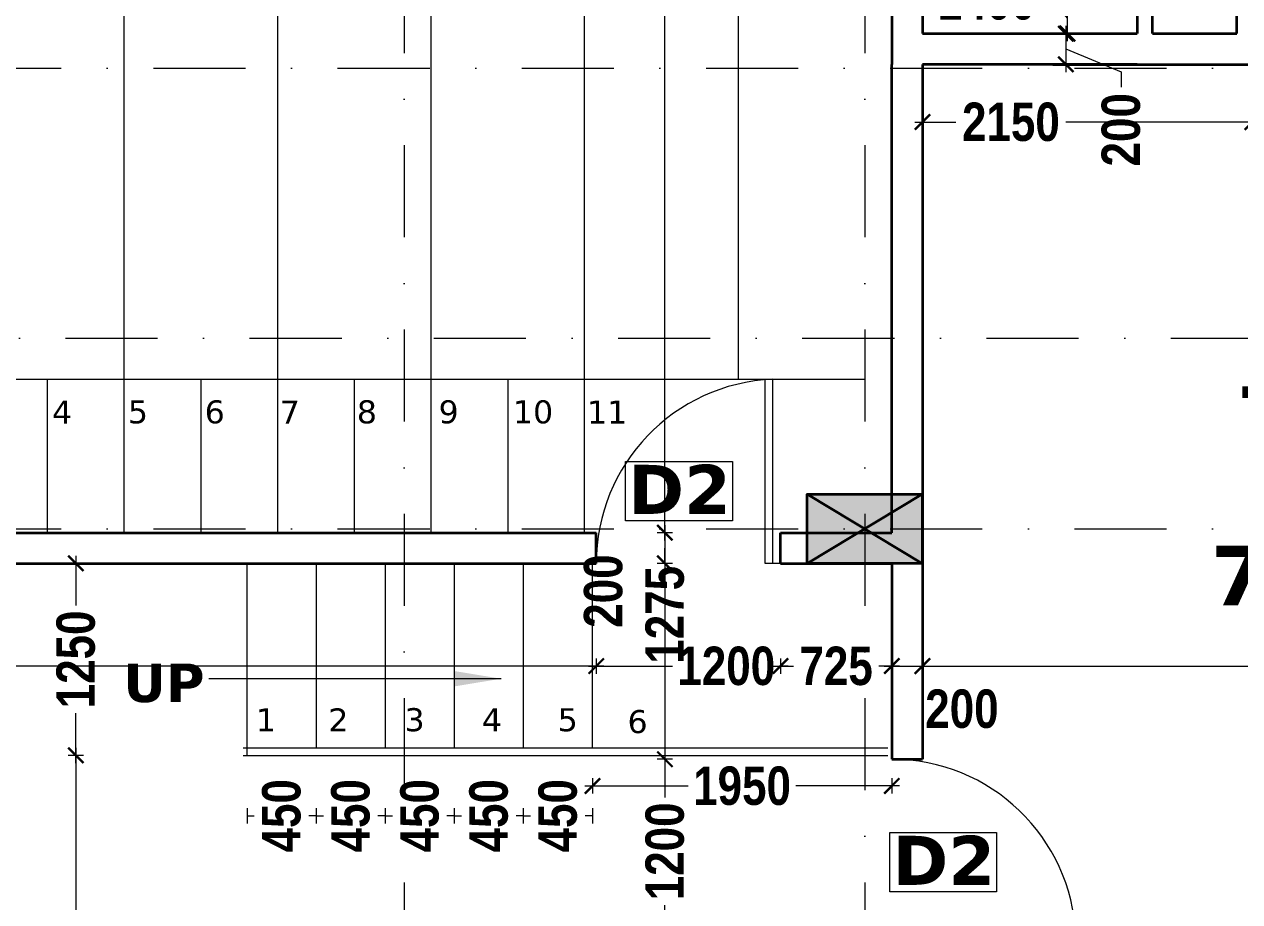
# Model space of a CAD drawing. Header units: millimetres. Extents: x -3092155 to 4513934, y -12317808 to 1850003.
# Drawn here: x -399810 to -391892, y -5699629 to -5693916 of the extents above; entities that cross this region are included whole.
import ezdxf

# ---------------------------------------------------------------- set-up
doc = ezdxf.new("R2010")
doc.units = ezdxf.units.MM
doc.header["$LTSCALE"] = 2
doc.header["$MEASUREMENT"] = 0
doc.header["$PDMODE"] = 34
doc.header["$PDSIZE"] = 500
doc.linetypes.add('DASHDOT', pattern=[1, 0.5, -0.25, 0, -0.25])
doc.layers.add('AEROW', color=7, linetype='Continuous', lineweight=15, true_color=0x0d0d0d)
for name, color, linetype, lineweight in [('coloumn', 10, 'Continuous', 35), ('D DIM', 250, 'Continuous', 9), ('D2', 10, 'Continuous', 5), ('DOOR', 27, 'Continuous', 5), ('DUCT', 37, 'Continuous', 35), ('GRID', 251, 'DASHDOT', 5), ('RAILING', 47, 'Continuous', 13), ('STAIR', 252, 'Continuous', 9), ('Step', 251, 'Continuous', 9), ('TEXT', 7, 'Continuous', 13), ('WAll', 250, 'Continuous', 35)]:
    doc.layers.add(name, color=color, linetype=linetype, lineweight=lineweight)
doc.styles.add('INNER DIM', font='ARIALNB.TTF', dxfattribs={"height": 250})
doc.styles.add('style2', font='verdana.ttf')
doc.dimstyles.new('external final', dxfattribs={"dimscale": 0, "dimtxt": 250, "dimasz": 100, "dimexe": 50, "dimexo": 50, "dimgap": 50, "dimtad": 0, "dimdec": 0, "dimzin": 0, "dimdsep": 46, "dimtxsty": 'INNER DIM', "dimblk": 'ARCHTICK', "dimcen": 100, "dimdle": 50, "dimclrd": 256, "dimclre": 256, "dimclrt": 256, "dimadec": 0, "dimazin": 0, "dimtfac": 1, "dimtdec": 0, "dimtix": 1, "dimtmove": 1, "dimatfit": 3, "dimfxl": 50, "dimfxlon": 1, "dimtolj": 1, "dimtzin": 0, "dimlwd": -1, "dimlwe": -1, "dimarcsym": 1})
doc.dimstyles.new('INNER DIM', dxfattribs={"dimscale": 0, "dimtxt": 250, "dimasz": 100, "dimexe": 50, "dimexo": 50, "dimgap": 50, "dimtad": 0, "dimdec": 0, "dimzin": 0, "dimdsep": 46, "dimtxsty": 'INNER DIM', "dimblk": 'ARCHTICK', "dimcen": 100, "dimdle": 50, "dimclrd": 256, "dimclre": 256, "dimclrt": 256, "dimadec": 0, "dimazin": 0, "dimtfac": 1, "dimtdec": 0, "dimtix": 1, "dimtmove": 2, "dimatfit": 3, "dimfxl": 50, "dimfxlon": 1, "dimtolj": 1, "dimtzin": 0, "dimlwd": -1, "dimlwe": -1, "dimarcsym": 1})

# ---------------------------------------------------------------- blocks, each defined once
blk = doc.blocks.new('A$C378B1DF0')
at = {"layer": 'DOOR', "ltscale": 0.1}
for p, q in [((1100, 0), (1100, 1195.8)), ((1150, 0), (1150, 1199)), ((1200, 0), (1100, 0))]:
    blk.add_line(p, q, dxfattribs=at)
blk.add_arc((1200, 0), 1200, 92.38802, 180, dxfattribs=at)
blk = doc.blocks.new('_ArchTick')
at = {"color": 0, "linetype": 'ByBlock', "const_width": 0.15}
blk.add_lwpolyline([(-0.5, -0.5), (0.5, 0.5)], dxfattribs=at)
blk = doc.blocks.new('*D694')
at = {"layer": 'D DIM', "ltscale": 100, "transparency": 16777216}
for p, q in [((-407329.3, -5698094.7), (-402114.3, -5698094.7)), ((-407279.3, -5698044.7), (-407279.3, -5698144.7)), ((-396034.3, -5698094.7), (-401249.3, -5698094.7)), ((-396084.3, -5698044.7), (-396084.3, -5698144.7))]:
    blk.add_line(p, q, dxfattribs=at)
at = {"layer": 'Defpoints', "color": 0, "lineweight": 50, "ltscale": 100, "transparency": 16777216}
for p in [(-407279.3, -5697426.2), (-396084.3, -5697426.2), (-396084.3, -5698094.7)]:
    blk.add_point(p, dxfattribs=at)
at = {"layer": 'D DIM', "ltscale": 100, "transparency": 16777216, "xscale": 100, "yscale": 100, "zscale": 100, "rotation": 180}
blk.add_blockref('_ArchTick', (-407279.3, -5698094.7), dxfattribs=at)
at = {"layer": 'D DIM', "ltscale": 100, "transparency": 16777216, "xscale": 100, "yscale": 100, "zscale": 100}
blk.add_blockref('_ArchTick', (-396084.3, -5698094.7), dxfattribs=at)
at = {"layer": 'D DIM', "ltscale": 100, "transparency": 16777216, "insert": (-401681.8, -5698094.7), "char_height": 250, "attachment_point": 5, "style": 'INNER DIM'}
blk.add_mtext('\\A1;11195', dxfattribs=at)
blk = doc.blocks.new('*D695')
at = {"layer": 'D DIM', "ltscale": 100, "transparency": 16777216}
for p, q in [((-396134.3, -5698094.7), (-395587.6, -5698094.7)), ((-396084.3, -5698044.7), (-396084.3, -5698144.7)), ((-394834.3, -5698094.7), (-394887.1, -5698094.7)), ((-394884.3, -5698044.7), (-394884.3, -5698144.7))]:
    blk.add_line(p, q, dxfattribs=at)
at = {"layer": 'Defpoints', "color": 0, "lineweight": 50, "ltscale": 100, "transparency": 16777216}
for p in [(-396084.3, -5697426.2), (-394884.3, -5697426.2), (-394884.3, -5698094.7)]:
    blk.add_point(p, dxfattribs=at)
at = {"layer": 'D DIM', "ltscale": 100, "transparency": 16777216, "xscale": 100, "yscale": 100, "zscale": 100, "rotation": 180}
blk.add_blockref('_ArchTick', (-396084.3, -5698094.7), dxfattribs=at)
at = {"layer": 'D DIM', "ltscale": 100, "transparency": 16777216, "xscale": 100, "yscale": 100, "zscale": 100}
blk.add_blockref('_ArchTick', (-394884.3, -5698094.7), dxfattribs=at)
at = {"layer": 'D DIM', "ltscale": 100, "transparency": 16777216, "insert": (-395237.3, -5698094.7), "char_height": 250, "attachment_point": 5, "style": 'INNER DIM'}
blk.add_mtext('\\A1;1200', dxfattribs=at)
blk = doc.blocks.new('*D696')
at = {"layer": 'D DIM', "ltscale": 100, "transparency": 16777216}
for p, q in [((-394934.3, -5698094.7), (-394800.1, -5698094.7)), ((-394884.3, -5698044.7), (-394884.3, -5698144.7)), ((-394108.9, -5698094.7), (-394243.1, -5698094.7)), ((-394158.9, -5698044.7), (-394158.9, -5698144.7))]:
    blk.add_line(p, q, dxfattribs=at)
at = {"layer": 'Defpoints', "color": 0, "lineweight": 50, "ltscale": 100, "transparency": 16777216}
for p in [(-394884.3, -5697426.2), (-394158.9, -5697426.2), (-394158.9, -5698094.7)]:
    blk.add_point(p, dxfattribs=at)
at = {"layer": 'D DIM', "ltscale": 100, "transparency": 16777216, "xscale": 100, "yscale": 100, "zscale": 100, "rotation": 180}
blk.add_blockref('_ArchTick', (-394884.3, -5698094.7), dxfattribs=at)
at = {"layer": 'D DIM', "ltscale": 100, "transparency": 16777216, "xscale": 100, "yscale": 100, "zscale": 100}
blk.add_blockref('_ArchTick', (-394158.9, -5698094.7), dxfattribs=at)
at = {"layer": 'D DIM', "ltscale": 100, "transparency": 16777216, "insert": (-394521.6, -5698094.7), "char_height": 250, "attachment_point": 5, "style": 'INNER DIM'}
blk.add_mtext('\\A1;725', dxfattribs=at)
blk = doc.blocks.new('*D226')
at = {"layer": 'D DIM', "ltscale": 100, "transparency": 16777216}
for p, q in [((-394208.9, -5698094.7), (-393909.3, -5698094.7)), ((-394158.9, -5698044.7), (-394158.9, -5698144.7)), ((-393959.3, -5698044.7), (-393959.3, -5698144.7))]:
    blk.add_line(p, q, dxfattribs=at)
at = {"layer": 'Defpoints', "color": 0, "lineweight": 50, "ltscale": 100, "transparency": 16777216}
for p in [(-394158.9, -5697426.2), (-393959.3, -5697426.2), (-393959.3, -5698094.7)]:
    blk.add_point(p, dxfattribs=at)
at = {"layer": 'D DIM', "ltscale": 100, "transparency": 16777216, "xscale": 100, "yscale": 100, "zscale": 100, "rotation": 180}
blk.add_blockref('_ArchTick', (-394158.9, -5698094.7), dxfattribs=at)
at = {"layer": 'D DIM', "ltscale": 100, "transparency": 16777216, "xscale": 100, "yscale": 100, "zscale": 100}
blk.add_blockref('_ArchTick', (-393959.3, -5698094.7), dxfattribs=at)
at = {"layer": 'D DIM', "ltscale": 100, "transparency": 16777216, "insert": (-393702, -5698373.9), "char_height": 250, "attachment_point": 5, "style": 'INNER DIM'}
blk.add_mtext('\\A1;200', dxfattribs=at)
blk = doc.blocks.new('*D697')
at = {"layer": 'D DIM', "ltscale": 100, "transparency": 16777216}
for p, q in [((-394009.3, -5698094.7), (-390665, -5698094.7)), ((-393959.3, -5698044.7), (-393959.3, -5698144.7)), ((-386609.7, -5698094.7), (-389954, -5698094.7)), ((-386659.7, -5698044.7), (-386659.7, -5698144.7))]:
    blk.add_line(p, q, dxfattribs=at)
at = {"layer": 'Defpoints', "color": 0, "lineweight": 50, "ltscale": 100, "transparency": 16777216}
for p in [(-393959.3, -5697426.2), (-386659.7, -5697901.2), (-386659.7, -5698094.7)]:
    blk.add_point(p, dxfattribs=at)
at = {"layer": 'D DIM', "ltscale": 100, "transparency": 16777216, "xscale": 100, "yscale": 100, "zscale": 100, "rotation": 180}
blk.add_blockref('_ArchTick', (-393959.3, -5698094.7), dxfattribs=at)
at = {"layer": 'D DIM', "ltscale": 100, "transparency": 16777216, "xscale": 100, "yscale": 100, "zscale": 100}
blk.add_blockref('_ArchTick', (-386659.7, -5698094.7), dxfattribs=at)
at = {"layer": 'D DIM', "ltscale": 100, "transparency": 16777216, "insert": (-390309.5, -5698094.7), "char_height": 250, "attachment_point": 5, "style": 'INNER DIM'}
blk.add_mtext('\\A1;7300', dxfattribs=at)
blk = doc.blocks.new('*D730')
at = {"layer": 'D DIM', "ltscale": 100, "transparency": 16777216}
for p, q in [((1048.8, 410.6), (-438739.1, 410.6)), ((-438689.1, 360.6), (-438689.1, 460.6)), ((998.8, 360.6), (998.8, 460.6))]:
    blk.add_line(p, q, dxfattribs=at)
at = {"layer": 'Defpoints', "color": 0, "lineweight": 50, "ltscale": 100, "transparency": 16777216}
for p in [(-438689.1, 410.6), (998.8, 0), (-438689.1, -5723126.2)]:
    blk.add_point(p, dxfattribs=at)
at = {"layer": 'D DIM', "ltscale": 100, "transparency": 16777216, "xscale": 100, "yscale": 100, "zscale": 100, "rotation": 180}
blk.add_blockref('_ArchTick', (-438689.1, 410.6), dxfattribs=at)
at = {"layer": 'D DIM', "ltscale": 100, "transparency": 16777216, "xscale": 100, "yscale": 100, "zscale": 100}
blk.add_blockref('_ArchTick', (998.8, 410.6), dxfattribs=at)
at = {"layer": 'D DIM', "ltscale": 100, "transparency": 16777216, "insert": (1326.5, 835.2), "char_height": 250, "attachment_point": 5, "style": 'INNER DIM'}
blk.add_mtext('\\A1;439688', dxfattribs=at)
blk = doc.blocks.new('*D796')
at = {"layer": 'D DIM', "ltscale": 100, "transparency": 16777216}
for p, q in [((-395636.9, -5685126.2), (-395636.9, -5690771.4)), ((-395586.9, -5685176.2), (-395686.9, -5685176.2)), ((-395636.9, -5697276.2), (-395636.9, -5691631.1)), ((-395586.9, -5697226.2), (-395686.9, -5697226.2))]:
    blk.add_line(p, q, dxfattribs=at)
at = {"layer": 'Defpoints', "color": 0, "lineweight": 50, "ltscale": 100, "transparency": 16777216}
for p in [(-395306.3, -5685176.2), (-395636.9, -5697226.2), (-394884.3, -5697226.2)]:
    blk.add_point(p, dxfattribs=at)
at = {"layer": 'D DIM', "ltscale": 100, "transparency": 16777216, "xscale": 100, "yscale": 100, "zscale": 100}
for p, rotation in [((-395636.9, -5685176.2), 90), ((-395636.9, -5697226.2), 270)]:
    blk.add_blockref('_ArchTick', p, dxfattribs=dict(at, rotation=rotation))
at = {"layer": 'D DIM', "ltscale": 100, "transparency": 16777216, "insert": (-395636.9, -5691201.2), "char_height": 250, "attachment_point": 5, "rotation": 90, "style": 'INNER DIM'}
blk.add_mtext('\\A1;12050', dxfattribs=at)
blk = doc.blocks.new('*D797')
at = {"layer": 'D DIM', "ltscale": 100, "transparency": 16777216}
for p, q in [((-395587.3, -5697226.2), (-395687.3, -5697226.2)), ((-395637.3, -5697176.2), (-395637.3, -5697476.2)), ((-395587.3, -5697426.2), (-395687.3, -5697426.2))]:
    blk.add_line(p, q, dxfattribs=at)
at = {"layer": 'Defpoints', "color": 0, "lineweight": 50, "ltscale": 100, "transparency": 16777216}
for p in [(-394884.3, -5697226.2), (-395637.3, -5697426.2), (-394883.9, -5697426.2)]:
    blk.add_point(p, dxfattribs=at)
at = {"layer": 'D DIM', "ltscale": 100, "transparency": 16777216, "xscale": 100, "yscale": 100, "zscale": 100}
for p, rotation in [((-395637.3, -5697226.2), 90), ((-395637.3, -5697426.2), 270)]:
    blk.add_blockref('_ArchTick', p, dxfattribs=dict(at, rotation=rotation))
at = {"layer": 'D DIM', "ltscale": 100, "transparency": 16777216, "insert": (-396037.8, -5697606.2), "char_height": 250, "attachment_point": 5, "rotation": 90, "style": 'INNER DIM'}
blk.add_mtext('\\A1;200', dxfattribs=at)
blk = doc.blocks.new('*D330')
at = {"layer": 'D DIM', "ltscale": 100, "transparency": 16777216}
for p, q in [((-395636.9, -5697426.2), (-395636.9, -5697326.2)), ((-395586.9, -5697426.2), (-395686.9, -5697426.2)), ((-395636.9, -5697426.2), (-395636.9, -5698701.2)), ((-395586.9, -5698701.2), (-395686.9, -5698701.2)), ((-395636.9, -5698701.2), (-395636.9, -5698801.2))]:
    blk.add_line(p, q, dxfattribs=at)
at = {"layer": 'Defpoints', "color": 0, "lineweight": 50, "ltscale": 100, "transparency": 16777216}
for p in [(-394883.9, -5697426.2), (-395636.9, -5698701.2), (-394158.9, -5698701.2)]:
    blk.add_point(p, dxfattribs=at)
at = {"layer": 'D DIM', "ltscale": 100, "transparency": 16777216, "xscale": 100, "yscale": 100, "zscale": 100}
for p, rotation in [((-395636.9, -5697426.2), 270), ((-395636.9, -5698701.2), 90)]:
    blk.add_blockref('_ArchTick', p, dxfattribs=dict(at, rotation=rotation))
at = {"layer": 'D DIM', "ltscale": 100, "transparency": 16777216, "insert": (-395636.9, -5697760.9), "char_height": 250, "attachment_point": 5, "rotation": 90, "style": 'INNER DIM'}
blk.add_mtext('\\A1;1275', dxfattribs=at)
blk = doc.blocks.new('*D331')
at = {"layer": 'D DIM', "ltscale": 100, "transparency": 16777216}
for p, q in [((-395636.9, -5698651.2), (-395636.9, -5698951)), ((-395586.9, -5698701.2), (-395686.9, -5698701.2)), ((-395636.9, -5699951.2), (-395636.9, -5699651.5)), ((-395586.9, -5699901.2), (-395686.9, -5699901.2))]:
    blk.add_line(p, q, dxfattribs=at)
at = {"layer": 'Defpoints', "color": 0, "lineweight": 50, "ltscale": 100, "transparency": 16777216}
for p in [(-394158.9, -5698701.2), (-395636.9, -5699901.2), (-394158.9, -5699901.2)]:
    blk.add_point(p, dxfattribs=at)
at = {"layer": 'D DIM', "ltscale": 100, "transparency": 16777216, "xscale": 100, "yscale": 100, "zscale": 100}
for p, rotation in [((-395636.9, -5698701.2), 90), ((-395636.9, -5699901.2), 270)]:
    blk.add_blockref('_ArchTick', p, dxfattribs=dict(at, rotation=rotation))
at = {"layer": 'D DIM', "ltscale": 100, "transparency": 16777216, "insert": (-395636.9, -5699301.2), "char_height": 250, "attachment_point": 5, "rotation": 90, "style": 'INNER DIM'}
blk.add_mtext('\\A1;1200', dxfattribs=at)
blk = doc.blocks.new('*D483')
at = {"layer": 'D DIM', "ltscale": 100, "transparency": 16777216}
for p, q in [((-399474.2, -5698626.2), (-399474.2, -5699845)), ((-399424.2, -5698676.2), (-399524.2, -5698676.2)), ((-399474.2, -5701776.2), (-399474.2, -5700557.4)), ((-399424.2, -5701726.2), (-399524.2, -5701726.2))]:
    blk.add_line(p, q, dxfattribs=at)
at = {"layer": 'Defpoints', "color": 0, "lineweight": 50, "ltscale": 100, "transparency": 16777216}
for p in [(-399474.2, -5698676.2), (-398359.3, -5698676.2), (-398359.3, -5701726.2)]:
    blk.add_point(p, dxfattribs=at)
at = {"layer": 'D DIM', "ltscale": 100, "transparency": 16777216, "xscale": 100, "yscale": 100, "zscale": 100}
for p, rotation in [((-399474.2, -5698676.2), 90), ((-399474.2, -5701726.2), 270)]:
    blk.add_blockref('_ArchTick', p, dxfattribs=dict(at, rotation=rotation))
at = {"layer": 'D DIM', "ltscale": 100, "transparency": 16777216, "insert": (-399474.2, -5700201.2), "char_height": 250, "attachment_point": 5, "rotation": 90, "style": 'INNER DIM'}
blk.add_mtext('\\A1;3050', dxfattribs=at)
blk = doc.blocks.new('*D484')
at = {"layer": 'D DIM', "ltscale": 100, "transparency": 16777216}
for p, q in [((-399474.2, -5697376.2), (-399474.2, -5697701)), ((-399424.2, -5697426.2), (-399524.2, -5697426.2)), ((-399474.2, -5698726.2), (-399474.2, -5698401.5)), ((-399424.2, -5698676.2), (-399524.2, -5698676.2))]:
    blk.add_line(p, q, dxfattribs=at)
at = {"layer": 'Defpoints', "color": 0, "lineweight": 50, "ltscale": 100, "transparency": 16777216}
for p in [(-399474.2, -5697426.2), (-398359.3, -5697426.2), (-398359.3, -5698676.2)]:
    blk.add_point(p, dxfattribs=at)
at = {"layer": 'D DIM', "ltscale": 100, "transparency": 16777216, "xscale": 100, "yscale": 100, "zscale": 100}
for p, rotation in [((-399474.2, -5697426.2), 90), ((-399474.2, -5698676.2), 270)]:
    blk.add_blockref('_ArchTick', p, dxfattribs=dict(at, rotation=rotation))
at = {"layer": 'D DIM', "ltscale": 100, "transparency": 16777216, "insert": (-399474.2, -5698051.2), "char_height": 250, "attachment_point": 5, "rotation": 90, "style": 'INNER DIM'}
blk.add_mtext('\\A1;1250', dxfattribs=at)
blk = doc.blocks.new('*D544')
at = {"layer": 'D DIM', "ltscale": 100, "transparency": 16777216}
for p, q in [((-396109.3, -5698825.4), (-396109.3, -5698925.4)), ((-394159.3, -5698825.4), (-394159.3, -5698925.4)), ((-396159.3, -5698875.4), (-395484.5, -5698875.4)), ((-394109.3, -5698875.4), (-394784.1, -5698875.4))]:
    blk.add_line(p, q, dxfattribs=at)
at = {"layer": 'Defpoints', "color": 0, "lineweight": 50, "ltscale": 100, "transparency": 16777216}
for p in [(-396109.3, -5698626.2), (-394159.3, -5698626.2), (-396109.3, -5698875.4)]:
    blk.add_point(p, dxfattribs=at)
at = {"layer": 'D DIM', "ltscale": 100, "transparency": 16777216, "xscale": 100, "yscale": 100, "zscale": 100, "rotation": 180}
blk.add_blockref('_ArchTick', (-396109.3, -5698875.4), dxfattribs=at)
at = {"layer": 'D DIM', "ltscale": 100, "transparency": 16777216, "xscale": 100, "yscale": 100, "zscale": 100}
blk.add_blockref('_ArchTick', (-394159.3, -5698875.4), dxfattribs=at)
at = {"layer": 'D DIM', "ltscale": 100, "transparency": 16777216, "insert": (-395134.3, -5698875.4), "char_height": 250, "attachment_point": 5, "style": 'INNER DIM'}
blk.add_mtext('\\A1;1950', dxfattribs=at)
blk = doc.blocks.new('*D545')
at = {"layer": 'D DIM', "ltscale": 100, "transparency": 16777216}
for p, q in [((-396559.3, -5699019.4), (-396559.3, -5699119.4)), ((-396109.3, -5699019.4), (-396109.3, -5699119.4)), ((-396559.3, -5699069.4), (-396511.9, -5699069.4)), ((-396109.3, -5699069.4), (-396156.7, -5699069.4))]:
    blk.add_line(p, q, dxfattribs=at)
at = {"layer": 'Defpoints', "color": 0, "lineweight": 50, "ltscale": 100, "transparency": 16777216}
for p in [(-396559.3, -5698626.2), (-396109.3, -5698626.2), (-396559.3, -5699069.4)]:
    blk.add_point(p, dxfattribs=at)
at = {"layer": 'D DIM', "ltscale": 100, "transparency": 16777216, "insert": (-396334.3, -5699069.4), "char_height": 250, "attachment_point": 5, "rotation": 90, "style": 'INNER DIM'}
blk.add_mtext('\\A1;450', dxfattribs=at)
blk = doc.blocks.new('*D546')
at = {"layer": 'D DIM', "ltscale": 100, "transparency": 16777216}
for p, q in [((-397009.3, -5699019.4), (-397009.3, -5699119.4)), ((-396559.3, -5699019.4), (-396559.3, -5699119.4)), ((-397009.3, -5699069.4), (-396961.9, -5699069.4)), ((-396559.3, -5699069.4), (-396606.7, -5699069.4))]:
    blk.add_line(p, q, dxfattribs=at)
at = {"layer": 'Defpoints', "color": 0, "lineweight": 50, "ltscale": 100, "transparency": 16777216}
for p in [(-397009.3, -5698626.2), (-396559.3, -5698626.2), (-397009.3, -5699069.4)]:
    blk.add_point(p, dxfattribs=at)
at = {"layer": 'D DIM', "ltscale": 100, "transparency": 16777216, "insert": (-396784.3, -5699069.4), "char_height": 250, "attachment_point": 5, "rotation": 90, "style": 'INNER DIM'}
blk.add_mtext('\\A1;450', dxfattribs=at)
blk = doc.blocks.new('*D547')
at = {"layer": 'D DIM', "ltscale": 100, "transparency": 16777216}
for p, q in [((-397459.3, -5699019.4), (-397459.3, -5699119.4)), ((-397009.3, -5699019.4), (-397009.3, -5699119.4)), ((-397459.3, -5699069.4), (-397411.9, -5699069.4)), ((-397009.3, -5699069.4), (-397056.7, -5699069.4))]:
    blk.add_line(p, q, dxfattribs=at)
at = {"layer": 'Defpoints', "color": 0, "lineweight": 50, "ltscale": 100, "transparency": 16777216}
for p in [(-397459.3, -5698626.2), (-397009.3, -5698626.2), (-397459.3, -5699069.4)]:
    blk.add_point(p, dxfattribs=at)
at = {"layer": 'D DIM', "ltscale": 100, "transparency": 16777216, "insert": (-397234.3, -5699069.4), "char_height": 250, "attachment_point": 5, "rotation": 90, "style": 'INNER DIM'}
blk.add_mtext('\\A1;450', dxfattribs=at)
blk = doc.blocks.new('*D548')
at = {"layer": 'D DIM', "ltscale": 100, "transparency": 16777216}
for p, q in [((-397909.3, -5699019.4), (-397909.3, -5699119.4)), ((-397459.3, -5699019.4), (-397459.3, -5699119.4)), ((-397909.3, -5699069.4), (-397861.9, -5699069.4)), ((-397459.3, -5699069.4), (-397506.7, -5699069.4))]:
    blk.add_line(p, q, dxfattribs=at)
at = {"layer": 'Defpoints', "color": 0, "lineweight": 50, "ltscale": 100, "transparency": 16777216}
for p in [(-397909.3, -5698626.2), (-397459.3, -5698626.2), (-397909.3, -5699069.4)]:
    blk.add_point(p, dxfattribs=at)
at = {"layer": 'D DIM', "ltscale": 100, "transparency": 16777216, "insert": (-397684.3, -5699069.4), "char_height": 250, "attachment_point": 5, "rotation": 90, "style": 'INNER DIM'}
blk.add_mtext('\\A1;450', dxfattribs=at)
blk = doc.blocks.new('*D549')
at = {"layer": 'D DIM', "ltscale": 100, "transparency": 16777216}
for p, q in [((-398359.3, -5699019.4), (-398359.3, -5699119.4)), ((-397909.3, -5699019.4), (-397909.3, -5699119.4)), ((-398359.3, -5699069.4), (-398311.9, -5699069.4)), ((-397909.3, -5699069.4), (-397956.7, -5699069.4))]:
    blk.add_line(p, q, dxfattribs=at)
at = {"layer": 'Defpoints', "color": 0, "lineweight": 50, "ltscale": 100, "transparency": 16777216}
for p in [(-398359.3, -5698626.2), (-397909.3, -5698626.2), (-398359.3, -5699069.4)]:
    blk.add_point(p, dxfattribs=at)
at = {"layer": 'D DIM', "ltscale": 100, "transparency": 16777216, "insert": (-398134.3, -5699069.4), "char_height": 250, "attachment_point": 5, "rotation": 90, "style": 'INNER DIM'}
blk.add_mtext('\\A1;450', dxfattribs=at)
blk = doc.blocks.new('*D583')
at = {"layer": 'D DIM', "ltscale": 100, "transparency": 16777216}
for p, q in [((-393302.5, -5693515.5), (-393302.5, -5693415.5)), ((-393015, -5693876.2), (-393302.5, -5693515.5)), ((-393015, -5694026.2), (-393015, -5693726.2)), ((-393065, -5693776.2), (-392965, -5693776.2)), ((-393065, -5693976.2), (-392965, -5693976.2))]:
    blk.add_line(p, q, dxfattribs=at)
at = {"layer": 'Defpoints', "color": 0, "lineweight": 50, "ltscale": 100, "transparency": 16777216}
for p in [(-393491.3, -5693776.2), (-393015, -5693776.2), (-393491.3, -5693976.2)]:
    blk.add_point(p, dxfattribs=at)
at = {"layer": 'D DIM', "ltscale": 100, "transparency": 16777216, "xscale": 100, "yscale": 100, "zscale": 100}
for p, rotation in [((-393015, -5693776.2), 90), ((-393015, -5693976.2), 270)]:
    blk.add_blockref('_ArchTick', p, dxfattribs=dict(at, rotation=rotation))
at = {"layer": 'D DIM', "ltscale": 100, "transparency": 16777216, "insert": (-393302.5, -5693137.2), "char_height": 250, "attachment_point": 5, "rotation": 90, "style": 'INNER DIM'}
blk.add_mtext('\\A1;200', dxfattribs=at)
blk = doc.blocks.new('*D584')
at = {"layer": 'D DIM', "ltscale": 100, "transparency": 16777216}
for p, q in [((-393075.2, -5693976.2), (-392975.2, -5693976.2)), ((-393025.2, -5693926.2), (-393025.2, -5694226.2)), ((-393025.2, -5694076.2), (-392665.4, -5694223.9)), ((-393075.2, -5694176.2), (-392975.2, -5694176.2)), ((-392665.4, -5694223.9), (-392665.4, -5694323.9))]:
    blk.add_line(p, q, dxfattribs=at)
at = {"layer": 'Defpoints', "color": 0, "lineweight": 50, "ltscale": 100, "transparency": 16777216}
for p in [(-393491.3, -5693976.2), (-393491.3, -5694176.2), (-393025.2, -5694176.2)]:
    blk.add_point(p, dxfattribs=at)
at = {"layer": 'D DIM', "ltscale": 100, "transparency": 16777216, "xscale": 100, "yscale": 100, "zscale": 100}
for p, rotation in [((-393025.2, -5693976.2), 90), ((-393025.2, -5694176.2), 270)]:
    blk.add_blockref('_ArchTick', p, dxfattribs=dict(at, rotation=rotation))
at = {"layer": 'D DIM', "ltscale": 100, "transparency": 16777216, "insert": (-392665.4, -5694602.3), "char_height": 250, "attachment_point": 5, "rotation": 90, "style": 'INNER DIM'}
blk.add_mtext('\\A1;200', dxfattribs=at)
blk = doc.blocks.new('*D585')
at = {"layer": 'D DIM', "ltscale": 100, "transparency": 16777216}
for p, q in [((-393959.3, -5693761.4), (-393959.3, -5693711.4)), ((-392559.8, -5693761.4), (-392559.8, -5693711.4)), ((-394009.3, -5693761.4), (-393891.6, -5693761.4)), ((-392509.8, -5693761.4), (-393191.2, -5693761.4))]:
    blk.add_line(p, q, dxfattribs=at)
at = {"layer": 'Defpoints', "color": 0, "lineweight": 50, "ltscale": 100, "transparency": 16777216}
for p in [(-393959.3, -5693776.2), (-392559.8, -5693761.4), (-392559.8, -5693776.2)]:
    blk.add_point(p, dxfattribs=at)
at = {"layer": 'D DIM', "ltscale": 100, "transparency": 16777216, "xscale": 100, "yscale": 100, "zscale": 100, "rotation": 180}
blk.add_blockref('_ArchTick', (-393959.3, -5693761.4), dxfattribs=at)
at = {"layer": 'D DIM', "ltscale": 100, "transparency": 16777216, "xscale": 100, "yscale": 100, "zscale": 100}
blk.add_blockref('_ArchTick', (-392559.8, -5693761.4), dxfattribs=at)
at = {"layer": 'D DIM', "ltscale": 100, "transparency": 16777216, "insert": (-393541.4, -5693761.4), "char_height": 250, "attachment_point": 5, "style": 'INNER DIM'}
blk.add_mtext('\\A1;1400', dxfattribs=at)
blk = doc.blocks.new('*D589')
at = {"layer": 'D DIM', "ltscale": 100, "transparency": 16777216}
for p, q in [((-393959.3, -5694501.9), (-393959.3, -5694601.9)), ((-391809.8, -5694501.9), (-391809.8, -5694601.9)), ((-394009.3, -5694551.9), (-393740.9, -5694551.9)), ((-391759.8, -5694551.9), (-393024.9, -5694551.9))]:
    blk.add_line(p, q, dxfattribs=at)
at = {"layer": 'Defpoints', "color": 0, "lineweight": 50, "ltscale": 100, "transparency": 16777216}
for p in [(-393959.3, -5694176.2), (-391809.8, -5694176.2), (-393959.3, -5694551.9)]:
    blk.add_point(p, dxfattribs=at)
at = {"layer": 'D DIM', "ltscale": 100, "transparency": 16777216, "xscale": 100, "yscale": 100, "zscale": 100, "rotation": 180}
blk.add_blockref('_ArchTick', (-393959.3, -5694551.9), dxfattribs=at)
at = {"layer": 'D DIM', "ltscale": 100, "transparency": 16777216, "xscale": 100, "yscale": 100, "zscale": 100}
blk.add_blockref('_ArchTick', (-391809.8, -5694551.9), dxfattribs=at)
at = {"layer": 'D DIM', "ltscale": 100, "transparency": 16777216, "insert": (-393382.9, -5694551.9), "char_height": 250, "attachment_point": 5, "style": 'INNER DIM'}
blk.add_mtext('\\A1;2150', dxfattribs=at)
blk = doc.blocks.new('*D590')
at = {"layer": 'D DIM', "ltscale": 100, "transparency": 16777216}
for p, q in [((-391600.4, -5693026.2), (-391600.4, -5693248.8)), ((-391650.4, -5693076.2), (-391550.4, -5693076.2)), ((-391600.4, -5694026.2), (-391600.4, -5693803.6)), ((-391650.4, -5693976.2), (-391550.4, -5693976.2))]:
    blk.add_line(p, q, dxfattribs=at)
at = {"layer": 'Defpoints', "color": 0, "lineweight": 50, "ltscale": 100, "transparency": 16777216}
for p in [(-391895.3, -5693076.2), (-391600.4, -5693076.2), (-391809.8, -5693976.2)]:
    blk.add_point(p, dxfattribs=at)
at = {"layer": 'D DIM', "ltscale": 100, "transparency": 16777216, "xscale": 100, "yscale": 100, "zscale": 100}
for p, rotation in [((-391600.4, -5693076.2), 90), ((-391600.4, -5693976.2), 270)]:
    blk.add_blockref('_ArchTick', p, dxfattribs=dict(at, rotation=rotation))
at = {"layer": 'D DIM', "ltscale": 100, "transparency": 16777216, "insert": (-391600.4, -5693526.2), "char_height": 250, "attachment_point": 5, "rotation": 90, "style": 'INNER DIM'}
blk.add_mtext('\\A1;900', dxfattribs=at)
blk = doc.blocks.new('F.F')
at = {"layer": 'coloumn', "ltscale": 100}
blk.add_hatch(color=256, dxfattribs=at).paths.add_polyline_path([(-166580.3, -5850756.2), (-166580.3, -5850306.2), (-167330.3, -5850306.2), (-167330.3, -5850756.2)])
for p, q in [((-167330.3, -5850756.2), (-167330.3, -5850306.2)), ((-167330.3, -5850306.2), (-166580.3, -5850306.2)), ((-166580.3, -5850306.2), (-166580.3, -5850756.2)), ((-166580.3, -5850756.2), (-167330.3, -5850756.2))]:
    blk.add_line(p, q, dxfattribs=at)
blk.add_lwpolyline([(-166580.3, -5850756.2), (-167330.3, -5850306.2), (-166580.3, -5850306.2), (-167330.3, -5850756.2)], dxfattribs=at)
blk = doc.blocks.new('GHYJHJH')
at = {"layer": 'Step', "ltscale": 100}
for p, q in [((-209274.8, -5663017.1), (-209274.8, -5650967.1)), ((-207274.8, -5663017.1), (-207274.8, -5650967.1)), ((-206274.8, -5663017.1), (-206274.8, -5650967.1)), ((-209774.8, -5662016.3), (-209774.8, -5663017.1)), ((-208774.8, -5662016.3), (-208774.8, -5663017.1)), ((-208274.8, -5662016.3), (-208274.8, -5663017.1)), ((-207774.8, -5662016.3), (-207774.8, -5663017.1)), ((-206774.8, -5662016.3), (-206774.8, -5663017.1))]:
    blk.add_line(p, q, dxfattribs=at)
at = {"layer": 'Step', "ltscale": 15000}
for p, q in [((-205274.8, -5650992.1), (-205274.8, -5662016.3)), ((-208274.8, -5651967.1), (-208274.8, -5662016.3)), ((-211274.8, -5662016.3), (-204449.8, -5662016.3))]:
    blk.add_line(p, q, dxfattribs=at)

msp = doc.modelspace()

# ---------------------------------------------------------------- linework, layer by layer
at = {"layer": 'D2', "ltscale": 0.1}
for points in [[(-395893, -5696761.8), (-395197.3, -5696761.8), (-395197.3, -5697149.9), (-395893, -5697149.9)], [(-394171.7, -5699177.4), (-393476, -5699177.4), (-393476, -5699565.5), (-394171.7, -5699565.5)]]:
    msp.add_lwpolyline(points, close=True, dxfattribs=at)
at = {"layer": 'DUCT', "ltscale": 100}
for p, q in [((-392560.2, -5693076.2), (-392560.2, -5693976.2)), ((-392460.2, -5693976.2), (-392460.2, -5693176.2)), ((-391910.2, -5693976.2), (-391910.2, -5693176.2)), ((-394159.7, -5693776.2), (-394159.7, -5694176.2)), ((-393959.7, -5693976.2), (-392560.2, -5693976.2)), ((-392460.2, -5693976.2), (-391910.2, -5693976.2)), ((-392460.2, -5693976.2), (-391910.2, -5693976.2)), ((-392560.2, -5694176.2), (-393959.7, -5694176.2)), ((-393110.2, -5694176.2), (-391810.2, -5694176.2))]:
    msp.add_line(p, q, dxfattribs=at)
at = {"layer": 'GRID', "color": 5, "ltscale": 600}
for p, q in [((-397335.1, -5657499.4), (-397335.1, -5742293.2)), ((-394334.7, -5657499.4), (-394334.7, -5742293.2))]:
    msp.add_line(p, q, dxfattribs=at)
at = {"layer": 'GRID', "color": 6, "ltscale": 600}
for p, q in [((-460174.6, -5694201.2), (-367335.1, -5694201.2)), ((-461947.5, -5695958.6), (-365562.7, -5695958.6)), ((-460174.6, -5697201.2), (-367335.1, -5697201.2))]:
    msp.add_line(p, q, dxfattribs=at)
at = {"layer": 'RAILING', "ltscale": 100}
for p, q in [((-398359.3, -5698676.2), (-398359.3, -5697426.2)), ((-398383.8, -5698626.2), (-394183.8, -5698626.2)), ((-398383.8, -5698676.2), (-394183.8, -5698676.2))]:
    msp.add_line(p, q, dxfattribs=at)
at = {"layer": 'STAIR', "ltscale": 100}
for p, q in [((-397909.3, -5697426.2), (-397909.3, -5698626.2)), ((-397459.3, -5697426.2), (-397459.3, -5698626.2)), ((-397009.3, -5697426.2), (-397009.3, -5698626.2)), ((-396559.3, -5697426.2), (-396559.3, -5698626.2)), ((-396109.3, -5698626.2), (-396109.3, -5697426.2))]:
    msp.add_line(p, q, dxfattribs=at)
at = {"layer": 'WAll', "ltscale": 100}
for p, q in [((-393959.7, -5693776.2), (-393959.7, -5693976.2)), ((-394159.3, -5697226.2), (-394159.7, -5694176.2)), ((-393959.3, -5694176.2), (-393959.3, -5698701.2)), ((-407079.3, -5697226.2), (-396084.3, -5697226.2)), ((-396084.3, -5697426.2), (-396084.3, -5697226.2)), ((-394884.3, -5697226.2), (-394159.3, -5697226.2)), ((-394884.3, -5697426.2), (-394884.3, -5697226.2)), ((-407279.3, -5697426.2), (-396084.3, -5697426.2)), ((-394884.3, -5697426.2), (-394159.3, -5697426.2)), ((-394159.3, -5697426.2), (-394159.3, -5698701.2)), ((-394159.3, -5698701.2), (-393959.3, -5698701.2))]:
    msp.add_line(p, q, dxfattribs=at)

# ---------------------------------------------------------------- block references
at = {"layer": 'coloumn'}
msp.add_blockref('F.F', (-227379.8, 153330), dxfattribs=at)
at = {"layer": 'D DIM'}
msp.add_blockref('GHYJHJH', (-189885.4, -34209.1), dxfattribs=at)
at = {"layer": 'DOOR', "ltscale": 100}
msp.add_blockref('A$C378B1DF0', (-396084.3, -5697426.2), dxfattribs=at)
at = {"layer": 'DOOR', "ltscale": 100, "rotation": 270}
msp.add_blockref('A$C378B1DF0', (-394159.3, -5698701.2), dxfattribs=at)

# ---------------------------------------------------------------- texts
at = {"layer": 'D2', "ltscale": 0.1, "char_height": 320, "attachment_point": 5, "style": 'style2'}
for insert in [(-395541.4, -5696944.1), (-393820, -5699359.7)]:
    msp.add_mtext('\\pxt11;{\\fVerdana|b1|i0|c0|p34;D2}', dxfattribs=dict(at, insert=insert))
at = {"layer": 'TEXT', "ltscale": 0.1, "attachment_point": 5, "style": 'style2'}
for s, insert, char_height in [('{\\fVerdana|b1|i0|c0|p34;\\H1.1111x;TUTORIAL\\H0.9x; \\P\\H0.66667x;(25 STUDENT )\\H1.5x;\\P\\H1.1111x;7300X5925}', (-390390.3, -5696989.2), 350), ('4', (-399563.9, -5696440.5), 150), ('5', (-399070, -5696440.5), 150), ('6', (-398569.6, -5696440.5), 150), ('7', (-398080.1, -5696440.5), 150), ('8', (-397578.4, -5696440.5), 150), ('9', (-397045.7, -5696440.5), 150), ('10', (-396495.8, -5696440.5), 150), ('11', (-396013.5, -5696440.5), 150), ('{\\fVerdana|b1|i0|c0|p34;UP }', (-398900.8, -5698206.1), 250), ('1', (-398236, -5698445.3), 150), ('2', (-397764.6, -5698445.3), 150), ('3', (-397267.8, -5698445.3), 150), ('4', (-396763.9, -5698445.3), 150), ('5', (-396270, -5698445.3), 150), ('6', (-395815, -5698457.4), 150)]:
    msp.add_mtext(s, dxfattribs=dict(at, insert=insert, char_height=char_height))

# ---------------------------------------------------------------- dimensions: what is measured, and where the dimension line sits
at = {"layer": 'D DIM', "ltscale": 100}
for base, p1, p2, dimstyle, picture, middle in [((-438689.1, 410.6), (998.8, 0), (-438689.1, -5723126.2), 'INNER DIM', '*D730', (1326.5, 835.2)), ((-392559.787, -5693761.4312), (-393959.2999, -5693776.2327), (-392559.787, -5693776.2327), 'external final', '*D585', (-393541.3841, -5693761.4312)), ((-393959.2969, -5694551.9312), (-391809.787, -5694176.2327), (-393959.2969, -5694176.2327), 'external final', '*D589', (-393382.8883, -5694551.9312)), ((-394884.3, -5698094.7), (-396084.3, -5697426.2), (-394884.3, -5697426.2), 'INNER DIM', '*D695', (-395237.3, -5698094.7)), ((-393959.3, -5698094.7), (-394158.9, -5697426.2), (-393959.3, -5697426.2), 'INNER DIM', '*D226', (-393702, -5698373.9))]:
    dim = msp.add_linear_dim(base=base, p1=p1, p2=p2, dimstyle=dimstyle, override={"dimscale": 1}, dxfattribs=at)
    dim.commit()
    dim.dimension.update_dxf_attribs({"geometry": picture, "text_midpoint": middle, "dimtype": 160})
for base, p1, p2, angle, dimstyle, picture, middle in [((-395636.9, -5697226.2), (-395306.3, -5685176.2), (-394884.3, -5697226.2), 90, 'INNER DIM', '*D796', (-395636.9, -5691201.2)), ((-391600.4, -5693076.2), (-391809.8, -5693976.2), (-391895.3, -5693076.2), 270, 'external final', '*D590', (-391600.4, -5693526.2)), ((-399474.2, -5697426.2), (-398359.3, -5698676.2), (-398359.3, -5697426.2), 90, 'external final', '*D484', (-399474.2, -5698051.2)), ((-399474.2, -5698676.2), (-398359.3, -5701726.2), (-398359.3, -5698676.2), 90, 'external final', '*D483', (-399474.2, -5700201.2)), ((-396109.3, -5698875.4), (-394159.3, -5698626.2), (-396109.3, -5698626.2), 180, 'external final', '*D544', (-395134.3, -5698875.4)), ((-395636.9, -5699901.2), (-394158.9, -5698701.2), (-394158.9, -5699901.2), 90, 'INNER DIM', '*D331', (-395636.9, -5699301.2))]:
    dim = msp.add_linear_dim(base=base, p1=p1, p2=p2, angle=angle, dimstyle=dimstyle, override={"dimscale": 1}, dxfattribs=at)
    dim.commit()
    dim.dimension.update_dxf_attribs({"geometry": picture, "text_midpoint": middle})
for base, p1, p2, angle, dimstyle, override, picture, middle in [((-393015, -5693776.2), (-393491.3, -5693976.2), (-393491.3, -5693776.2), 270, 'external final', {"dimscale": 1, "dimtmove": 1}, '*D583', (-393302.5, -5693365.5)), ((-393025.2, -5694176.2), (-393491.3, -5693976.2), (-393491.3, -5694176.2), 270, 'external final', {"dimscale": 1, "dimtmove": 1}, '*D584', (-392665.4, -5694373.9)), ((-395637.3, -5697426.2), (-394884.3, -5697226.2), (-394883.9, -5697426.2), 90, 'INNER DIM', {"dimscale": 1}, '*D797', (-396037.8, -5697606.2)), ((-395636.9, -5698701.2), (-394883.9, -5697426.2), (-394158.9, -5698701.2), 90, 'INNER DIM', {"dimscale": 1}, '*D330', (-395636.9, -5697760.9))]:
    dim = msp.add_linear_dim(base=base, p1=p1, p2=p2, angle=angle, dimstyle=dimstyle, override=override, dxfattribs=at)
    dim.commit()
    dim.dimension.update_dxf_attribs({"geometry": picture, "text_midpoint": middle, "dimtype": 160})
for base, p1, p2, picture, middle in [((-396084.3, -5698094.7), (-407279.3, -5697426.2), (-396084.3, -5697426.2), '*D694', (-401681.8, -5698094.7)), ((-394158.9, -5698094.7), (-394884.3, -5697426.2), (-394158.9, -5697426.2), '*D696', (-394521.6, -5698094.7)), ((-386659.7, -5698094.7), (-393959.3, -5697426.2), (-386659.7, -5697901.2), '*D697', (-390309.5, -5698094.7))]:
    dim = msp.add_linear_dim(base=base, p1=p1, p2=p2, dimstyle='INNER DIM', override={"dimscale": 1}, dxfattribs=at)
    dim.commit()
    dim.dimension.update_dxf_attribs({"geometry": picture, "text_midpoint": middle})
for base, p1, p2, picture, middle in [((-398359.3, -5699069.4), (-397909.3, -5698626.2), (-398359.3, -5698626.2), '*D549', (-398134.3, -5699069.4)), ((-397909.3, -5699069.4), (-397459.3, -5698626.2), (-397909.3, -5698626.2), '*D548', (-397684.3, -5699069.4)), ((-397459.3, -5699069.4), (-397009.3, -5698626.2), (-397459.3, -5698626.2), '*D547', (-397234.3, -5699069.4)), ((-397009.3, -5699069.4), (-396559.3, -5698626.2), (-397009.3, -5698626.2), '*D546', (-396784.3, -5699069.4)), ((-396559.3, -5699069.4), (-396109.3, -5698626.2), (-396559.3, -5698626.2), '*D545', (-396334.3, -5699069.4))]:
    dim = msp.add_linear_dim(base=base, p1=p1, p2=p2, angle=180, dimstyle='external final', override={"dimscale": 1}, dxfattribs=at)
    dim.commit()
    dim.dimension.update_dxf_attribs({"geometry": picture, "text_midpoint": middle, "text_rotation": 90})

# ---------------------------------------------------------------- leaders
at = {"layer": 'AEROW', "lineweight": 35, "ltscale": 100}
msp.add_leader([(-396704.3, -5698177), (-398607.5, -5698177)], dimstyle='INNER DIM', override={"dimscale": 1, "dimasz": 300}, dxfattribs=at)

doc.saveas('drawing.dxf')
